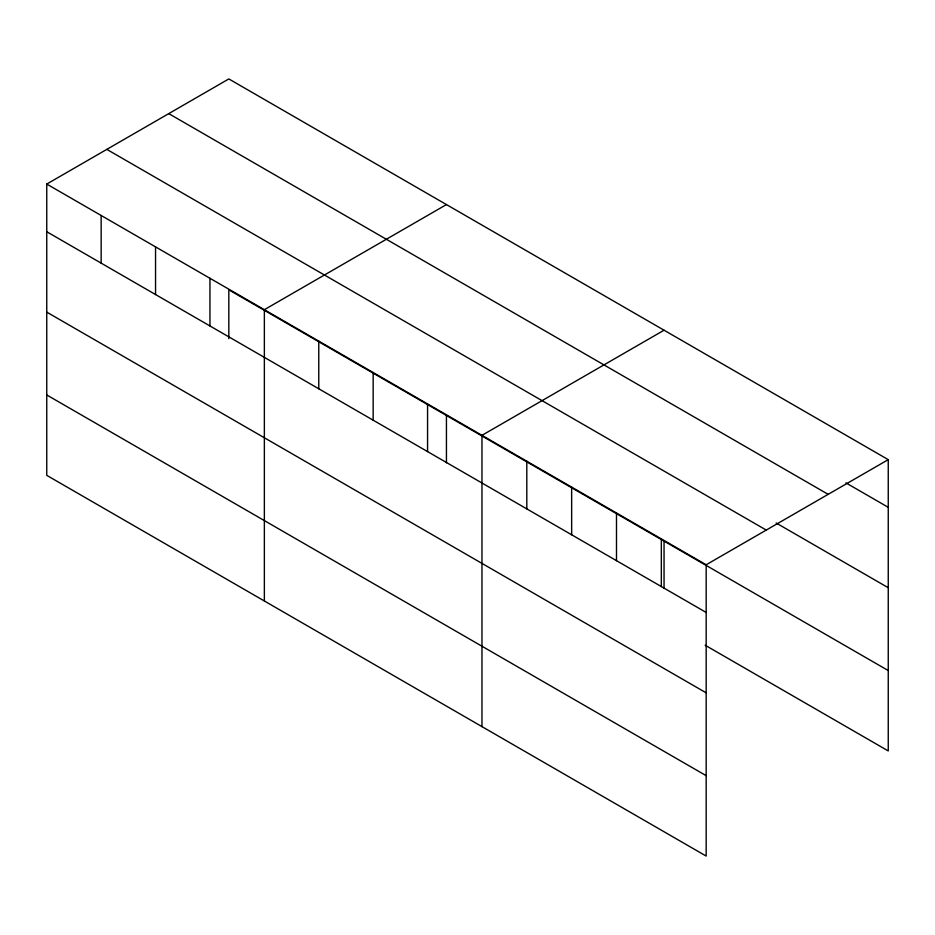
<?xml version="1.0" encoding="UTF-8"?>
<svg xmlns="http://www.w3.org/2000/svg" width="935" height="935" viewBox="0 0 935 935"><rect width="100%" height="100%" fill="white"/><g stroke="black" fill="none" stroke-linecap="round" stroke-linejoin="round"><path stroke-width="1.4" d="M46.75 184.066L706.17 564.775L706.17 856.063L46.75 475.354L46.75 184.066L228.83 78.937L888.25 459.646L888.25 750.934L705.154 645.22M446.439 204.578L264.36 309.695L264.36 600.983M664.049 330.207L481.969 435.336L481.969 726.624M706.17 564.775L888.25 459.646M845.906 482.869L888.25 507.319M168.744 113.626L828.165 494.346M776.144 522.992L888.25 587.718M106.835 149.378L766.256 530.087M888.25 670.547L228.83 289.827L228.83 338.645M46.75 231.728L706.17 612.448M46.75 312.126L706.17 692.835M46.75 394.956L706.17 775.664M664.049 541.096L664.049 588.477M661.326 538.887L661.326 586.561M616.492 512.999L616.492 560.673M571.647 487.112L571.647 534.785M526.802 461.224L526.802 508.885M446.439 415.467L446.439 462.837M427.564 403.92L427.564 451.593M373.158 372.516L373.158 420.189M318.765 341.111L318.765 388.773M209.954 278.291L209.954 325.964M155.549 246.887L155.549 294.548M101.155 215.471L101.155 263.144"/></g></svg>
